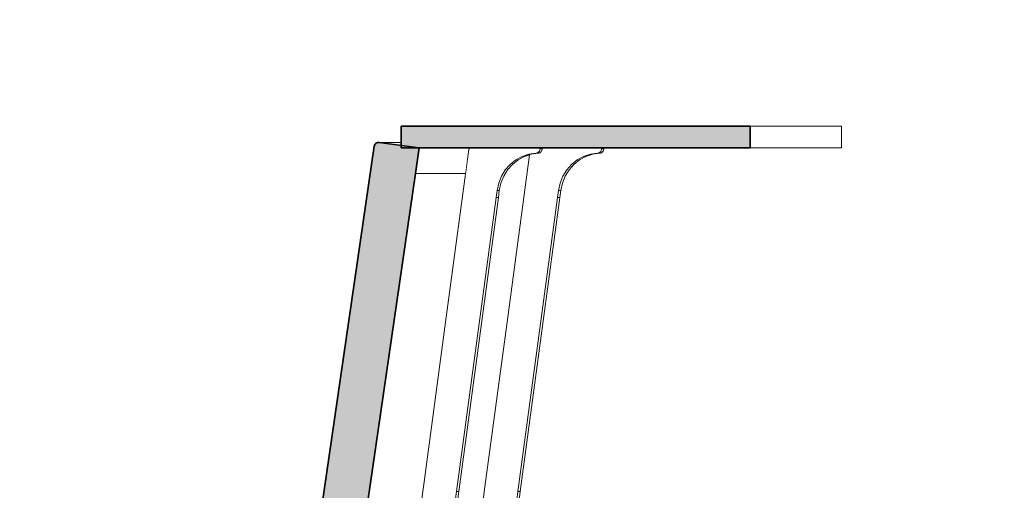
# Model space of a CAD drawing. Header units: millimetres. Extents: x -46169 to 247764, y -86316 to 18123.
# Drawn here: x 230759 to 231882, y -81549 to -81002 of the extents above; entities that cross this region are included whole.
import ezdxf

# ---------------------------------------------------------------- set-up
doc = ezdxf.new("R2010")
doc.units = ezdxf.units.MM
doc.header["$MEASUREMENT"] = 0
doc.linetypes.add('Wipeout_Contour', pattern=[1000, 0, -1000])
doc.layers.add('New_A-20-M_Roof', color=7, linetype='Continuous')
doc.layers.add('New_A-35-M_FFE_Fixed', color=7, linetype='Continuous')
doc.layers.add('New_A-35-M_FFE_Fixed_Pen_No__1', color=7, linetype='Continuous', lineweight=13)
doc.layers.add('New_A-35-M_FFE_Fixed_Pen_No__104', color=7, linetype='Continuous', lineweight=15, true_color=0xa6a6a6)
doc.layers.add('New_A-35-M_FFE_Fixed_Pen_No__44', color=7, linetype='Continuous', lineweight=35, true_color=0x444444)

# ---------------------------------------------------------------- blocks, each defined once
blk = doc.blocks.new('Section Elem_45_5', base_point=(221877.1, -83027.5))
at = {"color": 254, "linetype": 'Wipeout_Contour', "lineweight": 0, "ltscale": 981824.182693}
blk.add_wipeout([(231604.6, -81126.1), (231604.6, -81151.1), (231710.5, -81151.1), (231710.5, -81126.1)], dxfattribs=at).dxf.layer = 'New_A-35-M_FFE_Fixed'
at = {"color": 254, "linetype": 'Wipeout_Contour', "lineweight": 0, "ltscale": 980730.375701}
blk.add_wipeout([(231361.3, -81153.1), (231361.1, -81154), (231363.7, -81154), (231363.9, -81153.1)], dxfattribs=at).dxf.layer = 'New_A-35-M_FFE_Fixed'
at = {"color": 254, "linetype": 'Wipeout_Contour', "lineweight": 0, "ltscale": 980972.681675}
blk.add_wipeout([(231422.4, -81158.4), (231430.6, -81157.1), (231428, -81157.1), (231419.8, -81158.4)], dxfattribs=at).dxf.layer = 'New_A-35-M_FFE_Fixed'
at = {"color": 254, "linetype": 'Wipeout_Contour', "lineweight": 0, "ltscale": 980900.375007}
blk.add_wipeout([(231400.6, -81170.3), (231407.2, -81165), (231404.6, -81165), (231398, -81170.3)], dxfattribs=at).dxf.layer = 'New_A-35-M_FFE_Fixed'
at = {"color": 254, "linetype": 'Wipeout_Contour', "lineweight": 0, "ltscale": 980606.419334}
blk.add_wipeout([(231321.2, -81176.6), (231316.8, -81183.8), (231319.4, -81183.8), (231323.8, -81176.6)], dxfattribs=at).dxf.layer = 'New_A-35-M_FFE_Fixed'
at = {"color": 254, "linetype": 'Wipeout_Contour', "lineweight": 0, "ltscale": 980870.612121}
blk.add_wipeout([(231387.3, -81191.8), (231390.5, -81183.8), (231387.9, -81183.8), (231384.7, -81191.8)], dxfattribs=at).dxf.layer = 'New_A-35-M_FFE_Fixed'
at = {"color": 254, "linetype": 'Wipeout_Contour', "lineweight": 0, "ltscale": 980608.728455}
blk.add_wipeout([(231314.3, -81200.2), (231311.7, -81200.2), (231310.6, -81208.6), (231313.2, -81208.6)], dxfattribs=at).dxf.layer = 'New_A-35-M_FFE_Fixed'
at = {"color": 254, "linetype": 'Wipeout_Contour', "lineweight": 0, "ltscale": 980877.361562}
blk.add_wipeout([(231384.3, -81208.6), (231385.5, -81200.2), (231382.9, -81200.2), (231381.7, -81208.6)], dxfattribs=at).dxf.layer = 'New_A-35-M_FFE_Fixed'
at = {"layer": 'New_A-35-M_FFE_Fixed_Pen_No__1', "linetype": 'Continuous'}
for p, q in [((231710.5, -81126.1), (231604.6, -81126.1)), ((231710.5, -81126.1), (231710.5, -81151.1)), ((231710.5, -81151.1), (231604.6, -81151.1))]:
    blk.add_line(p, q, dxfattribs=at)
at = {"layer": 'New_A-35-M_FFE_Fixed_Pen_No__44', "linetype": 'Continuous'}
for q in [(231200.8, -81126.1), (231604.6, -81151.1)]:
    blk.add_line((231604.6, -81126.1), q, dxfattribs=at)
at = {"color": 254, "linetype": 'Wipeout_Contour', "lineweight": 0, "ltscale": 980729.468066}
blk.add_wipeout([(231360.1, -81155.6), (231362.7, -81155.6), (231363.3, -81154.8), (231360.7, -81154.8)], dxfattribs=at).dxf.layer = 'New_A-35-M_FFE_Fixed'
at = {"color": 254, "linetype": 'Wipeout_Contour', "lineweight": 0, "ltscale": 980988.997295}
blk.add_wipeout([(231430.6, -81157.1), (231431.5, -81157), (231428.9, -81157), (231428, -81157.1)], dxfattribs=at).dxf.layer = 'New_A-35-M_FFE_Fixed'
at = {"color": 254, "linetype": 'Wipeout_Contour', "lineweight": 0, "ltscale": 980616.435891}
blk.add_wipeout([(231326.8, -81170.3), (231321.2, -81176.6), (231323.8, -81176.6), (231329.4, -81170.3)], dxfattribs=at).dxf.layer = 'New_A-35-M_FFE_Fixed'
at = {"color": 254, "linetype": 'Wipeout_Contour', "lineweight": 0, "ltscale": 980885.081861}
blk.add_wipeout([(231395, -81176.6), (231400.6, -81170.3), (231398, -81170.3), (231392.4, -81176.6)], dxfattribs=at).dxf.layer = 'New_A-35-M_FFE_Fixed'
at = {"color": 254, "linetype": 'Wipeout_Contour', "lineweight": 0, "ltscale": 980601.972494}
blk.add_wipeout([(231316.8, -81183.8), (231313.6, -81191.8), (231316.1, -81191.8), (231319.4, -81183.8)], dxfattribs=at).dxf.layer = 'New_A-35-M_FFE_Fixed'
at = {"color": 254, "linetype": 'Wipeout_Contour', "lineweight": 0, "ltscale": 980871.86314}
blk.add_wipeout([(231387.3, -81191.8), (231384.7, -81191.8), (231382.9, -81200.2), (231385.5, -81200.2)], dxfattribs=at).dxf.layer = 'New_A-35-M_FFE_Fixed'
at = {"color": 254, "linetype": 'Wipeout_Contour', "lineweight": 0, "ltscale": 980751.376248}
blk.add_wipeout([(231264.7, -81548.6), (231267.3, -81548.6), (231313.2, -81208.6), (231310.6, -81208.6)], dxfattribs=at).dxf.layer = 'New_A-35-M_FFE_Fixed'
at = {"color": 254, "linetype": 'Wipeout_Contour', "lineweight": 0, "ltscale": 980723.36848}
blk.add_wipeout([(231358.6, -81156.7), (231357.8, -81157), (231360.4, -81157), (231361.2, -81156.7)], dxfattribs=at).dxf.layer = 'New_A-35-M_FFE_Fixed'
at = {"color": 254, "linetype": 'Wipeout_Contour', "lineweight": 0, "ltscale": 980997.278137}
blk.add_wipeout([(231435.2, -81152.1), (231435.2, -81151.1), (231432.6, -81151.1), (231432.6, -81152.1)], dxfattribs=at).dxf.layer = 'New_A-35-M_FFE_Fixed'
at = {"color": 254, "linetype": 'Wipeout_Contour', "lineweight": 0, "ltscale": 980920.48973}
blk.add_wipeout([(231407.2, -81165), (231414.5, -81161), (231411.9, -81161), (231404.6, -81165)], dxfattribs=at).dxf.layer = 'New_A-35-M_FFE_Fixed'
at = {"color": 254, "linetype": 'Wipeout_Contour', "lineweight": 0, "ltscale": 980875.0622}
blk.add_wipeout([(231390.5, -81183.8), (231395, -81176.6), (231392.4, -81176.6), (231387.9, -81183.8)], dxfattribs=at).dxf.layer = 'New_A-35-M_FFE_Fixed'
at = {"color": 254, "linetype": 'Wipeout_Contour', "lineweight": 0, "ltscale": 980603.226792}
blk.add_wipeout([(231311.7, -81200.2), (231314.3, -81200.2), (231316.1, -81191.8), (231313.6, -81191.8)], dxfattribs=at).dxf.layer = 'New_A-35-M_FFE_Fixed'
at = {"color": 254, "linetype": 'Wipeout_Contour', "lineweight": 0, "ltscale": 980725.957301}
blk.add_wipeout([(231359.4, -81156.2), (231358.6, -81156.7), (231361.2, -81156.7), (231362, -81156.2)], dxfattribs=at).dxf.layer = 'New_A-35-M_FFE_Fixed'
at = {"color": 254, "linetype": 'Wipeout_Contour', "lineweight": 0, "ltscale": 980944.831684}
blk.add_wipeout([(231414.5, -81161), (231422.4, -81158.4), (231419.8, -81158.4), (231411.9, -81161)], dxfattribs=at).dxf.layer = 'New_A-35-M_FFE_Fixed'
at = {"color": 254, "linetype": 'Wipeout_Contour', "lineweight": 0, "ltscale": 980998.922006}
blk.add_wipeout([(231434.4, -81154.8), (231434.8, -81154), (231432.3, -81154), (231431.8, -81154.8)], dxfattribs=at).dxf.layer = 'New_A-35-M_FFE_Fixed'
at = {"color": 254, "linetype": 'Wipeout_Contour', "lineweight": 0, "ltscale": 980720.341154}
blk.add_wipeout([(231360.4, -81157), (231357.8, -81157), (231356.9, -81157.1), (231359.4, -81157.1)], dxfattribs=at).dxf.layer = 'New_A-35-M_FFE_Fixed'
at = {"color": 254, "linetype": 'Wipeout_Contour', "lineweight": 0, "ltscale": 980998.12527}
blk.add_wipeout([(231433.9, -81155.6), (231434.4, -81154.8), (231431.8, -81154.8), (231431.3, -81155.6)], dxfattribs=at).dxf.layer = 'New_A-35-M_FFE_Fixed'
at = {"color": 254, "linetype": 'Wipeout_Contour', "lineweight": 0, "ltscale": 980704.02636}
blk.add_wipeout([(231348.6, -81158.4), (231351.2, -81158.4), (231359.4, -81157.1), (231356.9, -81157.1)], dxfattribs=at).dxf.layer = 'New_A-35-M_FFE_Fixed'
at = {"color": 254, "linetype": 'Wipeout_Contour', "lineweight": 0, "ltscale": 980994.613884}
blk.add_wipeout([(231432.4, -81156.7), (231433.2, -81156.2), (231430.6, -81156.2), (231429.8, -81156.7)], dxfattribs=at).dxf.layer = 'New_A-35-M_FFE_Fixed'
at = {"color": 254, "linetype": 'Wipeout_Contour', "lineweight": 0, "ltscale": 980676.178094}
blk.add_wipeout([(231351.2, -81158.4), (231348.6, -81158.4), (231340.7, -81161), (231343.3, -81161)], dxfattribs=at).dxf.layer = 'New_A-35-M_FFE_Fixed'
at = {"color": 254, "linetype": 'Wipeout_Contour', "lineweight": 0, "ltscale": 980730.264451}
blk.add_wipeout([(231361.1, -81154), (231360.7, -81154.8), (231363.3, -81154.8), (231363.7, -81154)], dxfattribs=at).dxf.layer = 'New_A-35-M_FFE_Fixed'
at = {"color": 254, "linetype": 'Wipeout_Contour', "lineweight": 0, "ltscale": 980992.024816}
blk.add_wipeout([(231431.5, -81157), (231432.4, -81156.7), (231429.8, -81156.7), (231428.9, -81157)], dxfattribs=at).dxf.layer = 'New_A-35-M_FFE_Fixed'
at = {"color": 254, "linetype": 'Wipeout_Contour', "lineweight": 0, "ltscale": 980728.015027}
blk.add_wipeout([(231360.1, -81155.6), (231359.4, -81156.2), (231362, -81156.2), (231362.7, -81155.6)], dxfattribs=at).dxf.layer = 'New_A-35-M_FFE_Fixed'
at = {"color": 254, "linetype": 'Wipeout_Contour', "lineweight": 0, "ltscale": 980996.671904}
blk.add_wipeout([(231433.2, -81156.2), (231433.9, -81155.6), (231431.3, -81155.6), (231430.6, -81156.2)], dxfattribs=at).dxf.layer = 'New_A-35-M_FFE_Fixed'
at = {"color": 254, "linetype": 'Wipeout_Contour', "lineweight": 0, "ltscale": 980631.72616}
blk.add_wipeout([(231336, -81165), (231333.4, -81165), (231326.8, -81170.3), (231329.4, -81170.3)], dxfattribs=at).dxf.layer = 'New_A-35-M_FFE_Fixed'
at = {"color": 254, "linetype": 'Wipeout_Contour', "lineweight": 0, "ltscale": 980729.797838}
blk.add_wipeout([(231361.4, -81152.1), (231361.3, -81153.1), (231363.9, -81153.1), (231364, -81152.1)], dxfattribs=at).dxf.layer = 'New_A-35-M_FFE_Fixed'
at = {"color": 254, "linetype": 'Wipeout_Contour', "lineweight": 0, "ltscale": 980998.456109}
blk.add_wipeout([(231435.1, -81153.1), (231435.2, -81152.1), (231432.6, -81152.1), (231432.5, -81153.1)], dxfattribs=at).dxf.layer = 'New_A-35-M_FFE_Fixed'
at = {"color": 254, "linetype": 'Wipeout_Contour', "lineweight": 0, "ltscale": 980651.838317}
blk.add_wipeout([(231340.7, -81161), (231333.4, -81165), (231336, -81165), (231343.3, -81161)], dxfattribs=at).dxf.layer = 'New_A-35-M_FFE_Fixed'
at = {"color": 254, "linetype": 'Wipeout_Contour', "lineweight": 0, "ltscale": 980728.619493}
blk.add_wipeout([(231361.4, -81151.1), (231361.4, -81152.1), (231364, -81152.1), (231364, -81151.1)], dxfattribs=at).dxf.layer = 'New_A-35-M_FFE_Fixed'
at = {"color": 254, "linetype": 'Wipeout_Contour', "lineweight": 0, "ltscale": 980999.033616}
blk.add_wipeout([(231434.8, -81154), (231435.1, -81153.1), (231432.5, -81153.1), (231432.3, -81154)], dxfattribs=at).dxf.layer = 'New_A-35-M_FFE_Fixed'
at = {"color": 254, "linetype": 'Wipeout_Contour', "lineweight": 0, "ltscale": 23546472.4951325}
blk.add_wipeout([(231061, -82342), (231179.9, -82342), (231220.4, -82342), (231220.4, -82341), (231220.3, -82340), (231220, -82339.1), (231219.6, -82338.2), (231219, -82337.5), (231218.2, -82336.8), (231217.4, -82336.4), (231216.5, -82336.1), (231215.5, -82336), (231214.1, -82336), (231203.8, -82334.9), (231194, -82331.5), (231185.2, -82326.1), (231177.6, -82318.8), (231171.7, -82310.1), (231167.8, -82300.2), (231165.9, -82289.7), (231166.2, -82279.1), (231311.7, -81200.2), (231313.6, -81191.8), (231316.8, -81183.8), (231321.2, -81176.6), (231326.8, -81170.3), (231333.4, -81165), (231340.7, -81161), (231348.6, -81158.4), (231356.9, -81157.1), (231357.8, -81157), (231358.6, -81156.7), (231359.4, -81156.2), (231360.1, -81155.6), (231360.7, -81154.8), (231361.1, -81154), (231361.3, -81153.1), (231361.4, -81152.1), (231361.4, -81151.1), (231279.3, -81151.1), (231175.6, -81920.1), (231174.4, -81925.3), (231172.4, -81930.3), (231169.5, -81934.7), (231165.9, -81938.6), (231161.7, -81941.7), (231157.1, -81944.1), (231152.1, -81945.5), (231146.9, -81946), (231097.5, -81946), (231097.5, -81949.6), (231097.5, -81953.2), (231097.5, -81956.8), (231097.5, -81960.5), (231097.5, -81964.1), (231097.5, -81967.7), (231097.6, -81971.3), (231097.6, -81975), (231097.7, -81979.6), (231097.8, -81984.3), (231097.9, -81989), (231098, -81993.7), (231098.2, -81998.4), (231098.3, -82003), (231098.5, -82007.7), (231098.7, -82011.7), (231105.1, -82012.9), (231114.8, -82014.6), (231124.5, -82016.3), (231134.2, -82017.9), (231139.5, -82019.4), (231144.5, -82022), (231148.9, -82025.5), (231152.6, -82029.8), (231155.4, -82034.8), (231157.3, -82040.2), (231158.1, -82045.9), (231157.9, -82051.6), (231126.5, -82284.3), (231124.2, -82294.7), (231120.1, -82304.6), (231114.3, -82313.5), (231107.2, -82321.3), (231098.8, -82327.5), (231089.4, -82332.2), (231079.4, -82335), (231069.1, -82336), (231065.8, -82336), (231064.9, -82336.1), (231064, -82336.4), (231063.1, -82336.8), (231062.4, -82337.5), (231061.8, -82338.2), (231061.4, -82339.1), (231061.1, -82340), (231061, -82341)], dxfattribs=at).dxf.layer = 'New_A-35-M_FFE_Fixed'
at = {"color": 254, "linetype": 'Wipeout_Contour', "lineweight": 0, "ltscale": 735057.881425}
blk.add_wipeout([(231175.4, -81144.8), (231200.8, -81148.3), (231200.8, -81144.8)], dxfattribs=at).dxf.layer = 'New_A-35-M_FFE_Fixed'
at = {"color": 254, "linetype": 'Wipeout_Contour', "lineweight": 0, "ltscale": 980315.853036}
blk.add_wipeout([(231217.2, -81180.8), (231275.3, -81180.8), (231279.3, -81151.1), (231221.5, -81151.1)], dxfattribs=at).dxf.layer = 'New_A-35-M_FFE_Fixed'
at = {"color": 254, "linetype": 'Wipeout_Contour', "lineweight": 0, "ltscale": 981019.943032}
blk.add_wipeout([(231384.3, -81208.6), (231381.7, -81208.6), (231335.9, -81548.6), (231338.5, -81548.6)], dxfattribs=at).dxf.layer = 'New_A-35-M_FFE_Fixed'
at = {"color": 254, "linetype": 'Wipeout_Contour', "lineweight": 0, "ltscale": 981192.758043}
blk.add_wipeout([(231166.2, -82279.1), (231168.8, -82279.1), (231267.3, -81548.6), (231264.7, -81548.6)], dxfattribs=at).dxf.layer = 'New_A-35-M_FFE_Fixed'
at = {"layer": 'New_A-35-M_FFE_Fixed_Pen_No__1', "linetype": 'Continuous'}
for p in [(231174.3, -81144.8), (231175.4, -81144.8)]:
    blk.add_line(p, (231200.8, -81144.8), dxfattribs=at)
at = {"layer": 'New_A-35-M_FFE_Fixed_Pen_No__44', "linetype": 'Continuous'}
blk.add_line((231200.8, -81126.1), (231200.8, -81151.1), dxfattribs=at)
at = {"color": 254, "linetype": 'Wipeout_Contour', "lineweight": 0, "ltscale": 980624.170548}
blk.add_wipeout([(231109.8, -81920), (231175.6, -81920), (231275.3, -81180.8), (231217.2, -81180.8)], dxfattribs=at).dxf.layer = 'New_A-35-M_FFE_Fixed'
at = {"color": 254, "linetype": 'Wipeout_Contour', "lineweight": 0, "ltscale": 8092331.838270651}
blk.add_wipeout([(231234.1, -82014), (231273.1, -82014), (231382.9, -81200.2), (231384.7, -81191.8), (231387.9, -81183.8), (231392.4, -81176.6), (231398, -81170.3), (231404.6, -81165), (231411.9, -81161), (231419.8, -81158.4), (231428, -81157.1), (231428.9, -81157), (231429.8, -81156.7), (231430.6, -81156.2), (231431.3, -81155.6), (231431.8, -81154.8), (231432.3, -81154), (231432.5, -81153.1), (231432.6, -81152.1), (231432.6, -81151.1), (231364, -81151.1), (231364, -81152.1), (231363.9, -81153.1), (231363.7, -81154), (231363.3, -81154.8), (231362.7, -81155.6), (231362, -81156.2), (231361.2, -81156.7), (231360.4, -81157), (231359.4, -81157.1), (231351.2, -81158.4), (231349.4, -81159), (231348.2, -81168)], dxfattribs=at).dxf.layer = 'New_A-35-M_FFE_Fixed'
at = {"layer": 'New_A-35-M_FFE_Fixed_Pen_No__104', "linetype": 'Continuous'}
blk.add_hatch(color=256, dxfattribs=at).paths.add_polyline_path([(231604.6, -81151.1), (231604.6, -81126.1), (231200.8, -81126.1), (231200.8, -81151.1)])
at = {"layer": 'New_A-35-M_FFE_Fixed_Pen_No__1', "linetype": 'Continuous'}
for p, q in [((231357.8, -81157), (231356.9, -81157.1)), ((231356.9, -81157.1), (231359.4, -81157.1)), ((231358.6, -81156.7), (231357.8, -81157)), ((231359.4, -81156.2), (231358.6, -81156.7)), ((231360.1, -81155.6), (231359.4, -81156.2)), ((231360.4, -81157), (231359.4, -81157.1)), ((231360.7, -81154.8), (231360.1, -81155.6)), ((231361.2, -81156.7), (231360.4, -81157)), ((231361.1, -81154), (231360.7, -81154.8)), ((231361.3, -81153.1), (231361.1, -81154)), ((231362, -81156.2), (231361.2, -81156.7)), ((231361.4, -81152.1), (231361.3, -81153.1)), ((231361.4, -81151.1), (231361.4, -81152.1)), ((231361.4, -81152.1), (231364, -81152.1)), ((231362.7, -81155.6), (231362, -81156.2)), ((231363.3, -81154.8), (231362.7, -81155.6)), ((231363.7, -81154), (231363.3, -81154.8)), ((231363.9, -81153.1), (231363.7, -81154)), ((231364, -81152.1), (231363.9, -81153.1)), ((231364, -81151.1), (231364, -81152.1)), ((231411.9, -81161), (231419.8, -81158.4)), ((231414.5, -81161), (231422.4, -81158.4)), ((231419.8, -81158.4), (231428, -81157.1)), ((231422.4, -81158.4), (231430.6, -81157.1)), ((231428, -81157.1), (231428.9, -81157)), ((231430.6, -81157.1), (231428, -81157.1)), ((231428.9, -81157), (231429.8, -81156.7)), ((231429.8, -81156.7), (231430.6, -81156.2)), ((231430.6, -81156.2), (231431.3, -81155.6)), ((231430.6, -81157.1), (231431.5, -81157)), ((231431.3, -81155.6), (231431.8, -81154.8)), ((231431.5, -81157), (231432.4, -81156.7)), ((231431.8, -81154.8), (231432.3, -81154)), ((231432.3, -81154), (231432.5, -81153.1)), ((231432.4, -81156.7), (231433.2, -81156.2)), ((231432.5, -81153.1), (231432.6, -81152.1)), ((231432.6, -81152.1), (231432.6, -81151.1)), ((231435.2, -81152.1), (231432.6, -81152.1)), ((231433.2, -81156.2), (231433.9, -81155.6)), ((231433.9, -81155.6), (231434.4, -81154.8)), ((231434.4, -81154.8), (231434.8, -81154)), ((231434.8, -81154), (231435.1, -81153.1)), ((231435.1, -81153.1), (231435.2, -81152.1)), ((231435.2, -81152.1), (231435.2, -81151.1)), ((231398, -81170.3), (231404.6, -81165)), ((231400.6, -81170.3), (231407.2, -81165)), ((231404.6, -81165), (231411.9, -81161)), ((231407.2, -81165), (231414.5, -81161)), ((231387.9, -81183.8), (231392.4, -81176.6)), ((231390.5, -81183.8), (231395, -81176.6)), ((231392.4, -81176.6), (231398, -81170.3)), ((231395, -81176.6), (231400.6, -81170.3)), ((231382.9, -81200.2), (231384.7, -81191.8)), ((231384.7, -81191.8), (231387.9, -81183.8)), ((231385.5, -81200.2), (231387.3, -81191.8)), ((231387.3, -81191.8), (231390.5, -81183.8)), ((231381.7, -81208.6), (231382.9, -81200.2)), ((231385.5, -81200.2), (231382.9, -81200.2)), ((231384.3, -81208.6), (231385.5, -81200.2)), ((231384.3, -81208.6), (231381.7, -81208.6))]:
    blk.add_line(p, q, dxfattribs=at)
at = {"layer": 'New_A-35-M_FFE_Fixed_Pen_No__44', "linetype": 'Continuous'}
blk.add_line((231604.6, -81151.1), (231200.8, -81151.1), dxfattribs=at)
at = {"color": 254, "linetype": 'Wipeout_Contour', "lineweight": 0, "ltscale": 2697066.267190968}
blk.add_wipeout([(231217.2, -81920.1), (231246.8, -81920.1), (231348.2, -81168), (231349.4, -81159), (231343.3, -81161), (231336, -81165), (231329.4, -81170.3), (231323.8, -81176.6), (231319.4, -81183.8), (231316.1, -81191.8), (231314.3, -81200.2)], dxfattribs=at).dxf.layer = 'New_A-35-M_FFE_Fixed'
at = {"layer": 'New_A-35-M_FFE_Fixed_Pen_No__104', "linetype": 'Continuous'}
blk.add_hatch(color=256, dxfattribs=at).paths.add_polyline_path([(231169.8, -81148.2), (231169.5, -81149.1), (231107.6, -81573.5), (231105, -81588.9), (231101.7, -81604.2), (231097.8, -81619.3), (231093.2, -81634.2), (231087.9, -81649), (231082.1, -81663.5), (231075.5, -81677.8), (231068.4, -81691.7), (231060.8, -81710.9), (231054.9, -81730.6), (231050.7, -81750.7), (231048.2, -81771.1), (231047.4, -81791.6), (231048.4, -81812.1), (231051.1, -81832.4), (231055.5, -81852.5), (231057.2, -81859.3), (231058.5, -81866.3), (231059.4, -81873.2), (231060.1, -81880.2), (231060.4, -81887.2), (231060.3, -81894.2), (231059.9, -81901.3), (231059.2, -81908.2), (231059.2, -81909.2), (231059.4, -81910.2), (231059.7, -81911.1), (231060.2, -81911.9), (231060.9, -81912.6), (231061.7, -81913.2), (231062.7, -81913.6), (231063.6, -81913.8), (231109.8, -81920), (231217.2, -81180.8), (231221.5, -81151.1), (231175.4, -81144.8), (231174.3, -81144.8), (231173.3, -81145), (231172.4, -81145.3), (231171.5, -81145.8), (231170.8, -81146.5), (231170.2, -81147.3)])
at = {"layer": 'New_A-35-M_FFE_Fixed_Pen_No__1', "linetype": 'Continuous'}
for p, q in [((231252.9, -81346.9), (231278.3, -81158.5)), ((231278.3, -81158.5), (231279.3, -81151.1)), ((231348.6, -81158.4), (231340.7, -81161)), ((231351.2, -81158.4), (231343.3, -81161)), ((231356.9, -81157.1), (231348.6, -81158.4)), ((231359.4, -81157.1), (231351.2, -81158.4)), ((231349.4, -81159), (231324.1, -81346.9)), ((231333.4, -81165), (231326.8, -81170.3)), ((231336, -81165), (231329.4, -81170.3)), ((231340.7, -81161), (231333.4, -81165)), ((231343.3, -81161), (231336, -81165)), ((231217.2, -81180.8), (231275.3, -81180.8)), ((231321.2, -81176.6), (231316.8, -81183.8)), ((231323.8, -81176.6), (231319.4, -81183.8)), ((231326.8, -81170.3), (231321.2, -81176.6)), ((231329.4, -81170.3), (231323.8, -81176.6)), ((231313.6, -81191.8), (231311.7, -81200.2)), ((231316.8, -81183.8), (231313.6, -81191.8)), ((231316.1, -81191.8), (231314.3, -81200.2)), ((231319.4, -81183.8), (231316.1, -81191.8)), ((231311.7, -81200.2), (231310.6, -81208.6)), ((231311.7, -81200.2), (231314.3, -81200.2)), ((231314.3, -81200.2), (231313.2, -81208.6)), ((231310.6, -81208.6), (231264.7, -81548.6)), ((231313.2, -81208.6), (231267.3, -81548.6)), ((231310.6, -81208.6), (231313.2, -81208.6)), ((231335.9, -81548.6), (231381.7, -81208.6)), ((231338.5, -81548.6), (231384.3, -81208.6)), ((231226.5, -81543.1), (231252.9, -81346.9)), ((231324.1, -81346.9), (231297.6, -81543.1)), ((231264.7, -81548.6), (231166.2, -82279.1)), ((231267.3, -81548.6), (231168.8, -82279.1)), ((231181.8, -81874), (231226.5, -81543.1)), ((231297.6, -81543.1), (231253, -81874)), ((231264.7, -81548.6), (231267.3, -81548.6)), ((231273.1, -82014), (231335.9, -81548.6)), ((231275.7, -82014), (231338.5, -81548.6)), ((231338.5, -81548.6), (231335.9, -81548.6))]:
    blk.add_line(p, q, dxfattribs=at)
at = {"layer": 'New_A-35-M_FFE_Fixed_Pen_No__44', "linetype": 'Continuous', "flags": 128}
for points in [[(231221.5, -81151.1), (231175.4, -81144.8), (231174.3, -81144.8), (231173.3, -81145), (231172.4, -81145.3), (231171.5, -81145.8), (231170.8, -81146.5), (231170.2, -81147.3), (231169.8, -81148.2), (231169.5, -81149.1), (231107.6, -81573.5)], [(231221.5, -81151.1), (231217.2, -81180.8), (231109.8, -81920)]]:
    blk.add_lwpolyline(points, dxfattribs=at)
blk = doc.blocks.new('Section Elem_81_5', base_point=(221877.1, -83027.5))
at = {"color": 254, "linetype": 'Wipeout_Contour', "lineweight": 0, "ltscale": 997328.976935}
blk.add_wipeout([(240784, -79427.5), (230618.3, -82957.6), (230624.5, -82975.3), (240841.3, -79427.5)], dxfattribs=at).dxf.layer = 'New_A-20-M_Roof'

msp = doc.modelspace()

# ---------------------------------------------------------------- block references
at = {"layer": 'New_A-35-M_FFE_Fixed'}
msp.add_blockref('Section Elem_45_5', (221877.1, -83027.5), dxfattribs=at)

# ---------------------------------------------------------------- next in the draw order: block references
at = {"layer": 'New_A-20-M_Roof'}
msp.add_blockref('Section Elem_81_5', (221877.1, -83027.5), dxfattribs=at)

doc.saveas('drawing.dxf')
